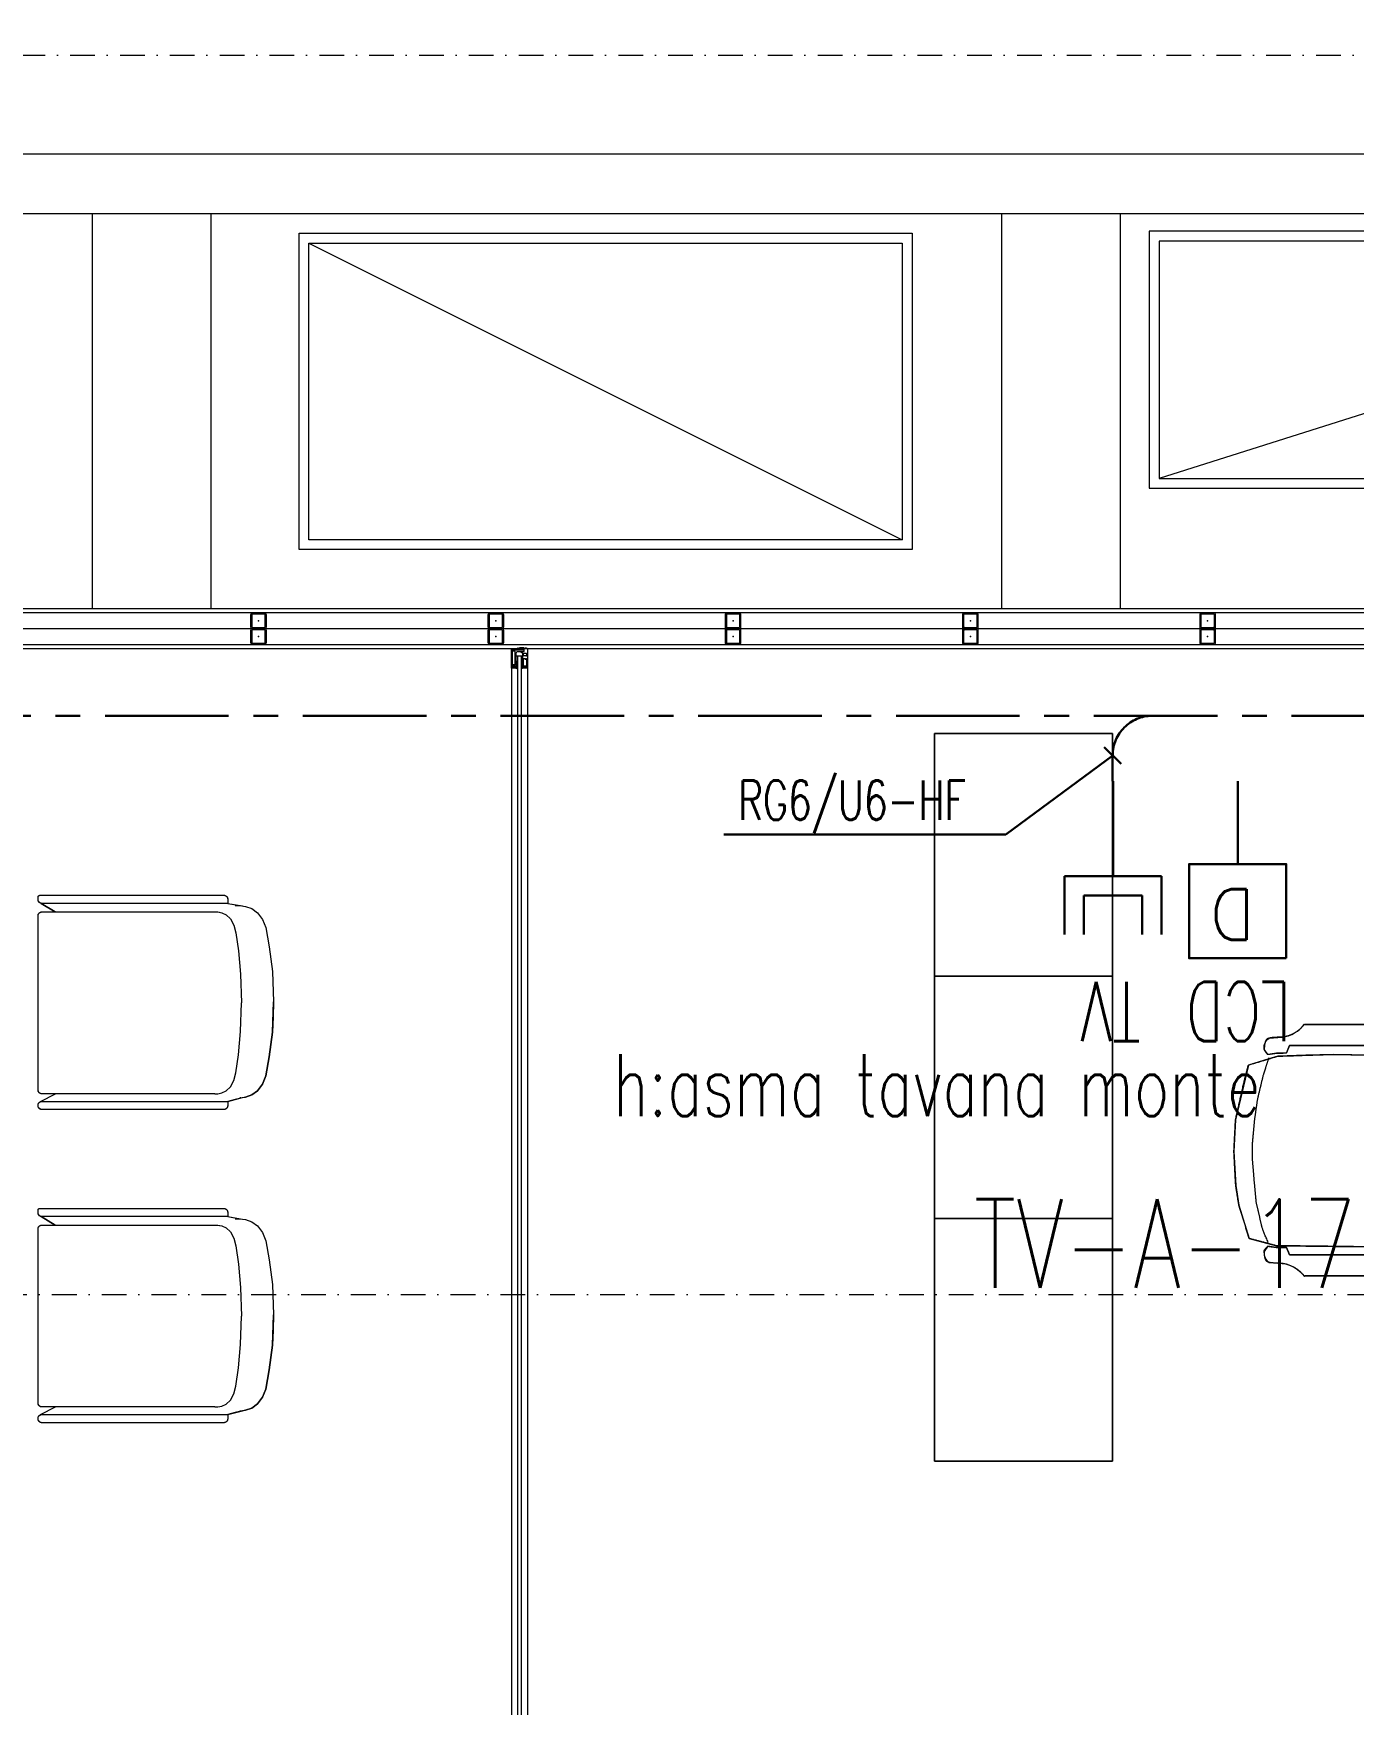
# Model space of a CAD drawing. Extents: x -2598 to 23780, y 0 to 8114.
# Drawn here: x 7372.6 to 7706.4, y 1568 to 1990.5 of the extents above; entities that cross this region are included whole.
import ezdxf

# ---------------------------------------------------------------- set-up
doc = ezdxf.new("R2010")
doc.units = 0
doc.header["$LTSCALE"] = 25
doc.header["$MEASUREMENT"] = 0
for name, pattern in [('CENTER', [2, 1.25, -0.25, 0.25, -0.25]), ('DASHDOT2', [0.5, 0.25, -0.125, 0, -0.125]), ('DOT2', [0.125, 0, -0.125]), ('HIDDEN', [0.375, 0.25, -0.125]), ('HIDDEN2', [4.7625, 3.175, -1.5875])]:
    doc.linetypes.add(name, pattern=pattern)
doc.layers.get('0').update_dxf_attribs({"color": 9, "lineweight": 9})
for name, color, linetype, lineweight in [('0 @ 1', 9, 'Continuous', 9), ('00', 9, 'Continuous', 9), ('05', 9, 'Continuous', 9), ('06D', 9, 'Continuous', 9), ('10', 9, 'Continuous', 9), ('11', 9, 'Continuous', 9), ('15', 9, 'Continuous', 9), ('20', 9, 'DOT2', 9), ('21', 9, 'Continuous', 9), ('24', 9, 'DASHDOT2', 9), ('33', 9, 'BATTING', 9), ('35', 9, 'Continuous', 9), ('40', 9, 'Continuous', 9), ('E-DATA LCD EKRAN', 7, 'Continuous', 30), ('E-DATA PRİZİ (RJ45)', 7, 'Continuous', 30), ('E-KABLO', 7, 'Continuous', 30), ('E-YAZI', 7, 'Continuous', 30)]:
    doc.layers.add(name, color=color, linetype=linetype, lineweight=lineweight)
doc.styles.add('E-YAZI', font='txttw.shx')
doc.linetypes.add('BATTING', pattern='A,0.0001,-0.1,[134,ltypeshp.shx,S=0.1,R=0,X=-0.1,Y=0],-0.2,[134,ltypeshp.shx,S=0.1,R=180,X=0.1,Y=0],-0.1', length=0.4001)
pattern_1 = [(225, (-604.72494, -2171.82614), (-0.0883883476, 0.0883883476), []), (135, (-604.72494, -2171.82614), (0.0883883476, 0.0883883476), [])]

# ---------------------------------------------------------------- blocks, each defined once
blk = doc.blocks.new('Group-41-1')
for p, q in [((384804.5645, 69162.035), (384804.5645, 69161.585)), ((384805.1779, 69162.035), (384804.5645, 69162.035)), ((384805.1779, 69161.585), (384805.1779, 69162.035)), ((384804.5645, 69161.585), (384805.1779, 69161.585))]:
    blk.add_line(p, q)
at = {"flags": 128}
blk.add_lwpolyline([(384804.5645, 69162.035), (384805.1779, 69162.035), (384805.1779, 69161.585), (384804.5645, 69161.585)], close=True, dxfattribs=at)
blk = doc.blocks.new('Group-42-1')
at = {"layer": '05', "color": 7}
for p in [(-1.2267, 0), (-0.6133, 0), (0, 0)]:
    blk.add_blockref('Group-41-1', p, dxfattribs=at)
blk = doc.blocks.new('Group-258-1')
at = {"linetype": 'Continuous'}
for p, q in [((384800.0983, 69164.505), (384800.0936, 69164.5084)), ((384800.71, 69164.505), (384800.7146, 69164.5084)), ((384800.2257, 69164.3995), (384800.1668, 69164.4084)), ((384800.2892, 69164.3936), (384800.2257, 69164.3995)), ((384800.3717, 69164.3904), (384800.2892, 69164.3936)), ((384800.5299, 69164.394), (384800.4792, 69164.3908)), ((384800.5895, 69164.4019), (384800.5299, 69164.394)), ((384800.6491, 69164.4097), (384800.5895, 69164.4019)), ((384800.4137, 69164.389), (384800.3717, 69164.3904)), ((384800.4502, 69164.389), (384800.4137, 69164.389)), ((384800.4792, 69164.3908), (384800.4502, 69164.389))]:
    blk.add_line(p, q, dxfattribs=at)
at = {"linetype": 'Continuous', "flags": 128}
for points in [[(384800.0862, 69164.6997), (384800.0862, 69164.6409), (384800.0862, 69164.6409)], [(384800.722, 69164.6997), (384800.722, 69164.6409), (384800.722, 69164.6409)], [(384800.0862, 69164.6409), (384800.0862, 69164.5259), (384800.0862, 69164.6409)], [(384800.1395, 69164.5259), (384800.1395, 69164.6409), (384800.1395, 69164.6409)], [(384800.6687, 69164.5259), (384800.6687, 69164.6409), (384800.6687, 69164.6409)], [(384800.722, 69164.6409), (384800.722, 69164.5259), (384800.722, 69164.6409)], [(384800.0862, 69164.5259), (384800.0862, 69164.5259), (384800.087, 69164.52)], [(384800.0862, 69164.5259), (384800.087, 69164.52), (384800.087, 69164.52)], [(384800.087, 69164.52), (384800.087, 69164.52), (384800.0892, 69164.5143)], [(384800.087, 69164.52), (384800.0892, 69164.5143), (384800.0892, 69164.5143)], [(384800.1365, 69164.5143), (384800.1365, 69164.5143), (384800.1387, 69164.52)], [(384800.1365, 69164.5143), (384800.1387, 69164.52), (384800.1387, 69164.52)], [(384800.1387, 69164.52), (384800.1387, 69164.52), (384800.1395, 69164.5259)], [(384800.1387, 69164.52), (384800.1395, 69164.5259), (384800.1395, 69164.5259)], [(384800.6695, 69164.52), (384800.6695, 69164.52), (384800.6687, 69164.5259)], [(384800.6695, 69164.52), (384800.6687, 69164.5259), (384800.6687, 69164.5259)], [(384800.6718, 69164.5143), (384800.6718, 69164.5143), (384800.6695, 69164.52)], [(384800.6718, 69164.5143), (384800.6695, 69164.52), (384800.6695, 69164.52)], [(384800.7213, 69164.52), (384800.7213, 69164.52), (384800.719, 69164.5143)], [(384800.7213, 69164.52), (384800.719, 69164.5143), (384800.719, 69164.5143)], [(384800.722, 69164.5259), (384800.722, 69164.5259), (384800.7213, 69164.52)], [(384800.722, 69164.5259), (384800.7213, 69164.52), (384800.7213, 69164.52)], [(384800.0892, 69164.5143), (384800.0892, 69164.5143), (384800.0929, 69164.5094)], [(384800.0892, 69164.5143), (384800.0936, 69164.5084), (384800.0929, 69164.5094)], [(384800.0977, 69164.5054), (384800.0977, 69164.5054), (384800.1034, 69164.5026)], [(384800.0977, 69164.5054), (384800.1034, 69164.5026), (384800.1034, 69164.5026)], [(384800.1034, 69164.5026), (384800.1034, 69164.5026), (384800.1096, 69164.5011)], [(384800.1034, 69164.5026), (384800.1096, 69164.5011), (384800.1096, 69164.5011)], [(384800.1096, 69164.5011), (384800.1096, 69164.5011), (384800.1161, 69164.5011)], [(384800.1096, 69164.5011), (384800.1161, 69164.5011), (384800.1161, 69164.5011)], [(384800.1161, 69164.5011), (384800.1161, 69164.5011), (384800.1223, 69164.5026)], [(384800.1161, 69164.5011), (384800.1223, 69164.5026), (384800.1223, 69164.5026)], [(384800.1223, 69164.5026), (384800.1223, 69164.5026), (384800.128, 69164.5054)], [(384800.1223, 69164.5026), (384800.128, 69164.5054), (384800.128, 69164.5054)], [(384800.128, 69164.5054), (384800.128, 69164.5054), (384800.1328, 69164.5094)], [(384800.128, 69164.5054), (384800.1328, 69164.5094), (384800.1328, 69164.5094)], [(384800.1328, 69164.5094), (384800.1328, 69164.5094), (384800.1365, 69164.5143)], [(384800.1328, 69164.5094), (384800.1365, 69164.5143), (384800.1365, 69164.5143)], [(384800.6754, 69164.5094), (384800.6754, 69164.5094), (384800.6718, 69164.5143)], [(384800.6754, 69164.5094), (384800.6718, 69164.5143), (384800.6718, 69164.5143)], [(384800.6802, 69164.5054), (384800.6802, 69164.5054), (384800.6754, 69164.5094)], [(384800.6802, 69164.5054), (384800.6754, 69164.5094), (384800.6754, 69164.5094)], [(384800.6859, 69164.5026), (384800.6859, 69164.5026), (384800.6802, 69164.5054)], [(384800.6859, 69164.5026), (384800.6802, 69164.5054), (384800.6802, 69164.5054)], [(384800.6922, 69164.5011), (384800.6922, 69164.5011), (384800.6859, 69164.5026)], [(384800.6922, 69164.5011), (384800.6859, 69164.5026), (384800.6859, 69164.5026)], [(384800.6986, 69164.5011), (384800.6986, 69164.5011), (384800.6922, 69164.5011)], [(384800.6986, 69164.5011), (384800.6922, 69164.5011), (384800.6922, 69164.5011)], [(384800.7048, 69164.5026), (384800.7048, 69164.5026), (384800.6986, 69164.5011)], [(384800.7048, 69164.5026), (384800.6986, 69164.5011), (384800.6986, 69164.5011)], [(384800.7105, 69164.5054), (384800.7105, 69164.5054), (384800.7048, 69164.5026)], [(384800.7105, 69164.5054), (384800.7048, 69164.5026), (384800.7048, 69164.5026)], [(384800.719, 69164.5143), (384800.7146, 69164.5084), (384800.7153, 69164.5094)], [(384800.719, 69164.5143), (384800.719, 69164.5143), (384800.7153, 69164.5094)]]:
    blk.add_lwpolyline(points, close=True, dxfattribs=at)
at = {"linetype": 'Continuous'}
for points in [[(384800.3272, 69164.8751), (384800.2792, 69164.8644), (384800.2312, 69164.8536)], [(384800.4074, 69164.8792), (384800.3673, 69164.8772), (384800.3272, 69164.8751)], [(384800.4932, 69164.8746), (384800.4503, 69164.8769), (384800.4074, 69164.8792)], [(384800.5432, 69164.8666), (384800.5182, 69164.8706), (384800.4932, 69164.8746)], [(384800.6271, 69164.8405), (384800.5851, 69164.8535), (384800.5432, 69164.8666)], [(384800.1886, 69164.8426), (384800.1775, 69164.8055), (384800.1663, 69164.7685)], [(384800.2312, 69164.8536), (384800.2099, 69164.8481), (384800.1886, 69164.8426)], [(384800.2746, 69164.8191), (384800.2429, 69164.8115), (384800.2113, 69164.8039)], [(384800.3252, 69164.8264), (384800.2999, 69164.8227), (384800.2746, 69164.8191)], [(384800.3841, 69164.8318), (384800.3546, 69164.8291), (384800.3252, 69164.8264)], [(384800.4307, 69164.8318), (384800.4074, 69164.8318), (384800.3841, 69164.8318)], [(384800.4872, 69164.8271), (384800.4589, 69164.8295), (384800.4307, 69164.8318)], [(384800.5356, 69164.8225), (384800.5114, 69164.8248), (384800.4872, 69164.8271)], [(384800.5919, 69164.8096), (384800.5638, 69164.8161), (384800.5356, 69164.8225)], [(384800.6454, 69164.7717), (384800.6363, 69164.8061), (384800.6271, 69164.8405)], [(384800.1182, 69164.7571), (384800.1184, 69164.788), (384800.1261, 69164.8013), (384800.1481, 69164.8026)], [(384800.1481, 69164.8026), (384800.1523, 69164.8031), (384800.1616, 69164.7937)], [(384800.1616, 69164.7937), (384800.1601, 69164.7826), (384800.1585, 69164.7715)], [(384800.2113, 69164.8039), (384800.1911, 69164.7972), (384800.1708, 69164.7905)], [(384800.637, 69164.7924), (384800.6046, 69164.8075), (384800.5919, 69164.8096)], [(384800.6601, 69164.8026), (384800.656, 69164.8031), (384800.6466, 69164.7937)], [(384800.6466, 69164.7937), (384800.6482, 69164.7826), (384800.6497, 69164.7715)], [(384800.69, 69164.7571), (384800.6898, 69164.788), (384800.6822, 69164.8013), (384800.6601, 69164.8026)], [(384800.0854, 69164.7011), (384800.1126, 69164.7212), (384800.1182, 69164.7571)], [(384800.158, 69164.7461), (384800.1488, 69164.7423), (384800.1395, 69164.7385)], [(384800.1395, 69164.7385), (384800.1395, 69164.6897), (384800.1395, 69164.6409)], [(384800.1585, 69164.7715), (384800.1583, 69164.7588), (384800.158, 69164.7461)], [(384800.1663, 69164.7685), (384800.1639, 69164.6975), (384800.1616, 69164.6266)], [(384800.6491, 69164.4746), (384800.6472, 69164.6232), (384800.6454, 69164.7717)], [(384800.6497, 69164.7715), (384800.65, 69164.7588), (384800.6502, 69164.7461)], [(384800.6502, 69164.7461), (384800.6595, 69164.7423), (384800.6687, 69164.7385)], [(384800.6687, 69164.7385), (384800.6687, 69164.6897), (384800.6687, 69164.6409)], [(384800.7229, 69164.7011), (384800.6957, 69164.7212), (384800.69, 69164.7571)], [(384800.1616, 69164.6266), (384800.1642, 69164.4892), (384800.1668, 69164.3518)], [(384800.6491, 69164.3531), (384800.6491, 69164.4138), (384800.6491, 69164.4746)], [(384800.1668, 69164.3518), (384800.2302, 69164.3409), (384800.278, 69164.3374)], [(384800.5299, 69164.3374), (384800.5895, 69164.3452), (384800.6491, 69164.3531)], [(384800.278, 69164.3374), (384800.3427, 69164.3349), (384800.4074, 69164.3324)], [(384800.4074, 69164.3324), (384800.4288, 69164.3324), (384800.4502, 69164.3324)], [(384800.4502, 69164.3324), (384800.4901, 69164.3349), (384800.5299, 69164.3374)]]:
    blk.add_open_spline(points, degree=2, dxfattribs=at)
at = {"layer": '40'}
blk.add_lwpolyline([(384800.6491, 69164.3531), (384800.5895, 69164.3452), (384800.5299, 69164.3374), (384800.4502, 69164.3324), (384800.4074, 69164.3324), (384800.3427, 69164.3349), (384800.278, 69164.3374), (384800.2222, 69164.3433), (384800.1668, 69164.3518), (384800.1642, 69164.4892), (384800.1616, 69164.6266), (384800.1639, 69164.6975), (384800.1663, 69164.7685), (384800.1732, 69164.7913), (384800.1886, 69164.8426), (384800.3272, 69164.8751), (384800.4074, 69164.8792), (384800.4932, 69164.8746), (384800.5432, 69164.8666), (384800.6271, 69164.8405), (384800.6454, 69164.7717), (384800.6472, 69164.6232), (384800.6491, 69164.4746), (384800.6491, 69164.4097)], close=True, dxfattribs=at)
for points in [[(384800.1395, 69164.7385), (384800.158, 69164.7461), (384800.1583, 69164.7588), (384800.1585, 69164.7715), (384800.1616, 69164.7937), (384800.1481, 69164.8026, 0.293897), (384800.1206, 69164.7899), (384800.1182, 69164.7571, -0.205), (384800.0854, 69164.7011), (384800.0862, 69164.6997), (384800.0862, 69164.5259, 0.937941), (384800.1395, 69164.5259)], [(384800.6687, 69164.7385), (384800.6502, 69164.7461), (384800.65, 69164.7588), (384800.6497, 69164.7715), (384800.6466, 69164.7937), (384800.6601, 69164.8026, -0.293897), (384800.6877, 69164.7899), (384800.69, 69164.7571, 0.205), (384800.7229, 69164.7011), (384800.722, 69164.6997), (384800.722, 69164.5259, -0.937941), (384800.6687, 69164.5259)]]:
    blk.add_lwpolyline(points, format="xyb", close=True, dxfattribs=at)
blk = doc.blocks.new('Group-32-1')
for p, q in [((384804.5516, 69159.371), (384804.573, 69159.3356)), ((384804.5731, 69159.3699), (384804.573, 69159.3694)), ((384804.573, 69159.3694), (384804.573, 69159.3689)), ((384804.573, 69159.3689), (384804.573, 69158.9239)), ((384804.5732, 69159.3709), (384804.5731, 69159.3704)), ((384804.5731, 69159.3704), (384804.5731, 69159.3699)), ((384804.5733, 69159.3713), (384804.5732, 69159.3709)), ((384804.5735, 69159.3718), (384804.5733, 69159.3713)), ((384804.5736, 69159.3723), (384804.5735, 69159.3718)), ((384804.5738, 69159.3727), (384804.5736, 69159.3723)), ((384804.574, 69159.3732), (384804.5738, 69159.3727)), ((384804.5742, 69159.3736), (384804.574, 69159.3732)), ((384804.5745, 69159.374), (384804.5742, 69159.3736)), ((384804.5747, 69159.3745), (384804.5745, 69159.374)), ((384804.575, 69159.3749), (384804.5747, 69159.3745)), ((384804.5753, 69159.3752), (384804.575, 69159.3749)), ((384804.5756, 69159.3756), (384804.5753, 69159.3752)), ((384804.576, 69159.376), (384804.5756, 69159.3756)), ((384804.5763, 69159.3763), (384804.576, 69159.376)), ((384804.5767, 69159.3766), (384804.5763, 69159.3763)), ((384804.5771, 69159.3769), (384804.5767, 69159.3766)), ((384804.5775, 69159.3772), (384804.5771, 69159.3769)), ((384804.5779, 69159.3775), (384804.5775, 69159.3772)), ((384804.5783, 69159.3777), (384804.5779, 69159.3775)), ((384804.5788, 69159.3779), (384804.5783, 69159.3777)), ((384804.5792, 69159.3781), (384804.5788, 69159.3779)), ((384804.5797, 69159.3783), (384804.5792, 69159.3781)), ((384804.5801, 69159.3785), (384804.5797, 69159.3783)), ((384804.5806, 69159.3786), (384804.5801, 69159.3785)), ((384804.5811, 69159.3787), (384804.5806, 69159.3786)), ((384804.5816, 69159.3788), (384804.5811, 69159.3787)), ((384804.5821, 69159.3789), (384804.5816, 69159.3788)), ((384804.5825, 69159.3789), (384804.5821, 69159.3789)), ((384804.583, 69159.3789), (384804.5825, 69159.3789)), ((384805.023, 69159.3789), (384804.583, 69159.3789)), ((384805.0235, 69159.3789), (384805.023, 69159.3789)), ((384805.024, 69159.3789), (384805.0235, 69159.3789)), ((384805.0245, 69159.3788), (384805.024, 69159.3789)), ((384805.0249, 69159.3787), (384805.0245, 69159.3788)), ((384805.0254, 69159.3786), (384805.0249, 69159.3787)), ((384805.0259, 69159.3785), (384805.0254, 69159.3786)), ((384805.0264, 69159.3783), (384805.0259, 69159.3785)), ((384805.0268, 69159.3781), (384805.0264, 69159.3783)), ((384805.0273, 69159.3779), (384805.0268, 69159.3781)), ((384805.0277, 69159.3777), (384805.0273, 69159.3779)), ((384805.0281, 69159.3775), (384805.0277, 69159.3777)), ((384805.0285, 69159.3772), (384805.0281, 69159.3775)), ((384805.029, 69159.3769), (384805.0285, 69159.3772)), ((384805.0293, 69159.3766), (384805.029, 69159.3769)), ((384805.0297, 69159.3763), (384805.0293, 69159.3766)), ((384805.0301, 69159.376), (384805.0297, 69159.3763)), ((384805.0304, 69159.3756), (384805.0301, 69159.376)), ((384805.0307, 69159.3752), (384805.0304, 69159.3756)), ((384805.031, 69159.3749), (384805.0307, 69159.3752)), ((384805.0313, 69159.3745), (384805.031, 69159.3749)), ((384805.0316, 69159.374), (384805.0313, 69159.3745)), ((384805.0318, 69159.3736), (384805.0316, 69159.374)), ((384805.032, 69159.3732), (384805.0318, 69159.3736)), ((384805.0322, 69159.3727), (384805.032, 69159.3732)), ((384805.0324, 69159.3723), (384805.0322, 69159.3727)), ((384805.0326, 69159.3718), (384805.0324, 69159.3723)), ((384805.0327, 69159.3713), (384805.0326, 69159.3718)), ((384805.0328, 69159.3709), (384805.0327, 69159.3713)), ((384805.0329, 69159.3704), (384805.0328, 69159.3709)), ((384805.0329, 69159.3699), (384805.0329, 69159.3704)), ((384805.033, 69159.3694), (384805.0329, 69159.3699)), ((384805.0521, 69159.3725), (384805.033, 69159.3345)), ((384805.033, 69159.3689), (384805.033, 69159.3694)), ((384805.033, 69158.9322), (384805.033, 69159.3689)), ((384805.033, 69158.9322), (384805.033, 69158.9322)), ((384804.5516, 69158.8992), (384804.558, 69158.8616)), ((384805.0524, 69158.8992), (384805.0423, 69158.8616))]:
    blk.add_line(p, q)
at = {"flags": 128}
for points in [[(384804.5309, 69158.9092), (384804.5309, 69158.9087), (384804.531, 69158.9082), (384804.531, 69158.9077), (384804.5311, 69158.9072), (384804.5312, 69158.9068), (384804.5314, 69158.9063), (384804.5315, 69158.9058), (384804.5317, 69158.9054), (384804.5319, 69158.9049), (384804.5321, 69158.9045), (384804.5324, 69158.904), (384804.5326, 69158.9036), (384804.5329, 69158.9032), (384804.5332, 69158.9028), (384804.5335, 69158.9025), (384804.5339, 69158.9021), (384804.5342, 69158.9018), (384804.5346, 69158.9015), (384804.535, 69158.9012), (384804.5354, 69158.9009), (384804.5358, 69158.9006), (384804.5362, 69158.9004), (384804.5367, 69158.9001), (384804.5371, 69158.8999), (384804.5376, 69158.8998), (384804.538, 69158.8996), (384804.5385, 69158.8995), (384804.539, 69158.8994), (384804.5395, 69158.8993), (384804.54, 69158.8992), (384804.5404, 69158.8992), (384804.5409, 69158.8992), (384804.5516, 69158.8992), (384804.5516, 69159.3689), (384804.5516, 69159.3694), (384804.5516, 69159.3699), (384804.5515, 69159.3704), (384804.5515, 69159.3709), (384804.5513, 69159.3713), (384804.5512, 69159.3718), (384804.5511, 69159.3723), (384804.5509, 69159.3727), (384804.5507, 69159.3732), (384804.5505, 69159.3736), (384804.5502, 69159.374), (384804.55, 69159.3745), (384804.5497, 69159.3749), (384804.5494, 69159.3752), (384804.5491, 69159.3756), (384804.5487, 69159.376), (384804.5484, 69159.3763), (384804.548, 69159.3766), (384804.5476, 69159.3769), (384804.5472, 69159.3772), (384804.5468, 69159.3775), (384804.5464, 69159.3777), (384804.5459, 69159.3779), (384804.5455, 69159.3781), (384804.545, 69159.3783), (384804.5445, 69159.3785), (384804.5441, 69159.3786), (384804.5436, 69159.3787), (384804.5431, 69159.3788), (384804.5426, 69159.3789), (384804.5421, 69159.3789), (384804.5416, 69159.3789), (384804.5359, 69159.3789), (384804.5357, 69159.3789), (384804.5354, 69159.3789), (384804.5352, 69159.3788), (384804.535, 69159.3788), (384804.5347, 69159.3788), (384804.5345, 69159.3787), (384804.5343, 69159.3786), (384804.534, 69159.3785), (384804.5338, 69159.3784), (384804.5336, 69159.3783), (384804.5334, 69159.3782), (384804.5332, 69159.3781), (384804.533, 69159.3779), (384804.5328, 69159.3778), (384804.5326, 69159.3776), (384804.5324, 69159.3774), (384804.5322, 69159.3773), (384804.5321, 69159.3771), (384804.5319, 69159.3769), (384804.5318, 69159.3767), (384804.5316, 69159.3765), (384804.5315, 69159.3763), (384804.5314, 69159.376), (384804.5313, 69159.3758), (384804.5312, 69159.3756), (384804.5312, 69159.3754), (384804.5311, 69159.3751), (384804.531, 69159.3749), (384804.531, 69159.3746), (384804.531, 69159.3744), (384804.5309, 69159.3741), (384804.5309, 69159.3739), (384804.5309, 69158.9092)], [(384805.0521, 69158.8992), (384805.0628, 69158.8992), (384805.0633, 69158.8992), (384805.0638, 69158.8992), (384805.0642, 69158.8993), (384805.0647, 69158.8994), (384805.0652, 69158.8995), (384805.0657, 69158.8996), (384805.0661, 69158.8998), (384805.0666, 69158.8999), (384805.0671, 69158.9001), (384805.0675, 69158.9004), (384805.0679, 69158.9006), (384805.0683, 69158.9009), (384805.0687, 69158.9012), (384805.0691, 69158.9015), (384805.0695, 69158.9018), (384805.0698, 69158.9021), (384805.0702, 69158.9025), (384805.0705, 69158.9028), (384805.0708, 69158.9032), (384805.0711, 69158.9036), (384805.0714, 69158.904), (384805.0716, 69158.9045), (384805.0718, 69158.9049), (384805.072, 69158.9054), (384805.0722, 69158.9058), (384805.0723, 69158.9063), (384805.0725, 69158.9068), (384805.0726, 69158.9072), (384805.0727, 69158.9077), (384805.0727, 69158.9082), (384805.0728, 69158.9087), (384805.0728, 69158.9092), (384805.0728, 69159.3689), (384805.0728, 69159.3694), (384805.0727, 69159.3699), (384805.0727, 69159.3704), (384805.0726, 69159.3709), (384805.0725, 69159.3713), (384805.0723, 69159.3718), (384805.0722, 69159.3723), (384805.072, 69159.3727), (384805.0718, 69159.3732), (384805.0716, 69159.3736), (384805.0714, 69159.374), (384805.0711, 69159.3745), (384805.0708, 69159.3749), (384805.0705, 69159.3752), (384805.0702, 69159.3756), (384805.0698, 69159.376), (384805.0695, 69159.3763), (384805.0691, 69159.3766), (384805.0687, 69159.3769), (384805.0683, 69159.3772), (384805.0679, 69159.3775), (384805.0675, 69159.3777), (384805.0671, 69159.3779), (384805.0666, 69159.3781), (384805.0661, 69159.3783), (384805.0657, 69159.3785), (384805.0652, 69159.3786), (384805.0647, 69159.3787), (384805.0642, 69159.3788), (384805.0638, 69159.3789), (384805.0633, 69159.3789), (384805.0628, 69159.3789), (384805.0621, 69159.3789), (384805.0616, 69159.3789), (384805.0611, 69159.3789), (384805.0606, 69159.3788), (384805.0601, 69159.3787), (384805.0596, 69159.3786), (384805.0592, 69159.3785), (384805.0587, 69159.3783), (384805.0582, 69159.3781), (384805.0578, 69159.3779), (384805.0574, 69159.3777), (384805.0569, 69159.3775), (384805.0565, 69159.3772), (384805.0561, 69159.3769), (384805.0557, 69159.3766), (384805.0554, 69159.3763), (384805.055, 69159.376), (384805.0547, 69159.3756), (384805.0543, 69159.3752), (384805.054, 69159.3749), (384805.0538, 69159.3745), (384805.0535, 69159.374), (384805.0533, 69159.3736), (384805.053, 69159.3732), (384805.0528, 69159.3727), (384805.0527, 69159.3723), (384805.0525, 69159.3718), (384805.0524, 69159.3713), (384805.0523, 69159.3709), (384805.0522, 69159.3704), (384805.0521, 69159.3699), (384805.0521, 69159.3694), (384805.0521, 69159.3689), (384805.0521, 69158.8992)]]:
    blk.add_lwpolyline(points, close=True, dxfattribs=at)
for points in [[(384804.5309, 69158.9092, 0.414214), (384804.5409, 69158.8992), (384804.5516, 69158.8992), (384804.5516, 69159.3689, 0.414214), (384804.5416, 69159.3789), (384804.5359, 69159.3789, 0.414214), (384804.5309, 69159.3739)], [(384805.0521, 69158.8992), (384805.0628, 69158.8992, 0.414214), (384805.0728, 69158.9092), (384805.0728, 69159.3689, 0.414214), (384805.0628, 69159.3789), (384805.0621, 69159.3789, 0.414214), (384805.0521, 69159.3689)]]:
    blk.add_lwpolyline(points, format="xyb", close=True, dxfattribs=at)
blk.add_lwpolyline([(384805.033, 69158.9322), (384805.033, 69159.3689, 0.414214), (384805.023, 69159.3789), (384804.583, 69159.3789, 0.414214), (384804.573, 69159.3689), (384804.573, 69158.9239), (384804.5738, 69158.9202)], format="xyb", dxfattribs=at)
for points in [[(384804.573, 69158.9322), (384804.573, 69158.9239), (384804.5752, 69158.9142), (384804.5804, 69158.903), (384804.5903, 69158.8926), (384804.6064, 69158.8839), (384804.6258, 69158.8783), (384804.6716, 69158.8721), (384804.7307, 69158.8665), (384804.803, 69158.8644)], [(384805.033, 69158.9322), (384805.033, 69158.9239), (384805.0308, 69158.9142), (384805.0256, 69158.903), (384805.0157, 69158.8926), (384804.9996, 69158.8839), (384804.9803, 69158.8783), (384804.9344, 69158.8721), (384804.8753, 69158.8665), (384804.803, 69158.8644)], [(384804.5569, 69158.8806), (384804.5569, 69158.8686), (384804.5592, 69158.8546), (384804.5647, 69158.8386), (384804.5752, 69158.8236), (384804.5922, 69158.8111), (384804.6127, 69158.8031), (384804.6612, 69158.7941), (384804.7237, 69158.7861), (384804.8002, 69158.7831)], [(384805.0434, 69158.8658), (384805.0434, 69158.8686), (384805.0412, 69158.8546), (384805.0357, 69158.8386), (384805.0252, 69158.8236), (384805.0082, 69158.8111), (384804.9877, 69158.8031), (384804.9392, 69158.7941), (384804.8767, 69158.7861), (384804.8002, 69158.7831)]]:
    blk.add_lwpolyline(points, dxfattribs=at)
at = {"layer": '40'}
blk.add_lwpolyline([(384805.023, 69159.3789), (384804.583, 69159.3789, 0.414214), (384804.573, 69159.3689), (384804.573, 69159.3366), (384804.573, 69159.3356), (384804.5516, 69159.371), (384804.551, 69159.3725, 0.309775), (384804.5416, 69159.3789), (384804.5359, 69159.3789, 0.413784), (384804.5309, 69159.3739), (384804.5309, 69158.9092, 0.414214), (384804.5409, 69158.8992), (384804.5516, 69158.8992), (384804.5569, 69158.8686), (384804.5592, 69158.8546), (384804.5647, 69158.8386), (384804.5752, 69158.8236), (384804.5922, 69158.8111), (384804.6127, 69158.8031), (384804.6612, 69158.7941), (384804.7237, 69158.7861), (384804.8002, 69158.7831), (384804.8384, 69158.7846), (384804.8767, 69158.7861), (384804.9392, 69158.7941), (384804.9877, 69158.8031), (384805.0082, 69158.8111), (384805.0252, 69158.8236), (384805.0357, 69158.8386), (384805.0412, 69158.8546), (384805.0473, 69158.8804), (384805.0524, 69158.8992), (384805.0628, 69158.8992, 0.414214), (384805.0728, 69158.9092), (384805.0728, 69159.3689, 0.781144), (384805.0521, 69159.3725), (384805.033, 69159.3345), (384805.033, 69159.3689, 0.407263), (384805.0232, 69159.3789)], format="xyb", close=True, dxfattribs=at)
blk = doc.blocks.new('Prf-40x40')
for points in [[(1.5, -2), (-1.5, -2, -0.414214), (-2, -1.5), (-2, 1.5, -0.414214), (-1.5, 2), (1.5, 2, -0.414214), (2, 1.5), (2, -1.5, -0.414214)], [(1.5, -1.7), (-1.5, -1.7, -0.414214), (-1.7, -1.5), (-1.7, 1.5, -0.414214), (-1.5, 1.7), (1.5, 1.7, -0.414214), (1.7, 1.5), (1.7, -1.5, -0.414214)]]:
    blk.add_lwpolyline(points, format="xyb", close=True)
blk.add_point((0, 0))
blk = doc.blocks.new('p-strahle-alüminyumdoğramaprofili')
at = {"layer": '10'}
h = blk.add_hatch(dxfattribs=at)
h.set_pattern_fill('NET', color=256, angle=315, style=0)
h.set_pattern_definition(pattern_1)
h.paths.add_polyline_path([(-4.62, 2.65), (-4.68, 2.65), (-4.72, 2.75), (-4.72, 2.8), (-4.69, 2.8), (-4.69, 2.92), (-4.98, 2.92), (-4.98, 2.8), (-4.95, 2.8), (-4.99, 2.65), (-5.08, 2.66), (-5.25, 2.28), (-5.14, 2.28), (-5.14, 2.33), (-4.98, 2.52, 0.2599), (-4.9, 2.28), (-4.66, 2.28, 0.382682)])
h.paths.add_polyline_path([(-4.86, 2.52), (-4.67, 2.52, -2.16717)], flags=16)
h = blk.add_hatch(dxfattribs=at)
h.set_pattern_fill('NET', color=256, angle=315, style=0)
h.set_pattern_definition(pattern_1)
h.paths.add_polyline_path([(-4.62, 0.88), (-4.68, 0.88), (-4.72, 0.77), (-4.72, 0.73), (-4.69, 0.73), (-4.69, 0.6), (-4.98, 0.6), (-4.98, 0.73), (-4.95, 0.73), (-4.99, 0.88), (-5.08, 0.87), (-5.25, 1.24), (-5.14, 1.24), (-5.14, 1.2), (-4.98, 1.01, -0.2599), (-4.9, 1.24), (-4.66, 1.24, -0.382682)])
h.paths.add_polyline_path([(-4.86, 1), (-4.67, 1, 2.16717)], flags=16)
h = blk.add_hatch(dxfattribs=at)
h.set_pattern_fill('NET', color=256, angle=315, style=0)
h.set_pattern_definition([(225, (-608.45214, -2173.53612), (-0.0883883476, 0.0883883476), []), (135, (-608.45214, -2173.53612), (0.0883883476, 0.0883883476), [])])
h.paths.add_polyline_path([(-3.45, 2.28), (-3.45, 2.57), (-4.49, 2.57), (-4.49, 2.28)])
h = blk.add_hatch(dxfattribs=at)
h.set_pattern_fill('NET', color=256, angle=315, style=0)
h.set_pattern_definition([(225, (-608.45214, -2180.04526), (-0.0883883476, 0.0883883476), []), (135, (-608.45214, -2180.04526), (0.0883883476, 0.0883883476), [])])
h.paths.add_polyline_path([(-3.45, 0.93), (-3.45, 1.24), (-4.49, 1.24), (-4.49, 0.93)])
h = blk.add_hatch(dxfattribs=at)
h.set_pattern_fill('NET', color=256, angle=315, style=0)
h.set_pattern_definition([(225, (-629.50454, -2177.58922), (-0.0883883476, 0.0883883476), []), (135, (-629.50454, -2177.58922), (0.0883883476, 0.0883883476), [])])
h.paths.add_polyline_path([(0, 0.68), (0, 1.75), (-0.18, 1.75), (-0.18, 0.68)])
for points in [[(-5.08, 2.66), (-5.25, 2.28)], [(-5.09, 0.88), (-5.25, 1.24)], [(-4.98, 2.52), (-5.14, 2.33), (-5.14, 2.28)], [(-4.98, 1.01), (-5.14, 1.2), (-5.14, 1.24)], [(-4.92, 3.6), (-4.92, 3.16), (-4.61, 3.16), (-4.61, 2.87), (-4.52, 2.87), (-4.62, 2.65), (-4.68, 2.65), (-4.72, 2.75), (-4.72, 2.8), (-4.69, 2.8), (-4.69, 3.05), (-4.98, 3.05), (-4.98, 2.8), (-4.95, 2.8), (-4.99, 2.65), (-5.08, 2.66), (-5.07, 3.76), (-0.11, 3.76)], [(-4.69, 2.92), (-4.98, 2.92)], [(-4.71, 0.6), (-4.98, 0.6)], [(-2.83, 0.2), (-2.67, 0.2), (-2.67, -0.04), (-4.87, -0.04), (-4.87, 0.19), (-4.57, 0.19), (-4.57, 0.73), (-2.67, 0.73)], [(-4.52, 2.87), (-4.49, 2.87), (-4.49, 2.26)], [(-4.49, 0.93), (-4.49, 0.93), (-4.49, 1.26)], [(-3.45, 2.26), (-3.45, 2.57)], [(-3.45, 1.26), (-3.45, 0.93)], [(-2.08, 0.93), (-2.08, 2.57)], [(-0.18, 0.68), (0, 0.68), (0, 1.75)], [(-0.18, 1.75), (0, 1.75)]]:
    blk.add_lwpolyline(points, dxfattribs=at)
for points in [[(-0.18, 2.74), (-0.18, 2.21), (0, 2.21), (0, 2.08), (-0.18, 2.08), (-0.18, 0.43), (0, 0.43), (0, 0), (-0.12, 0), (-0.12, -0.24), (-5.09, -0.24), (-5.09, 0.88), (-4.98, 0.88), (-4.94, 0.7), (-4.99, 0.7), (-4.99, 0.33), (-4.71, 0.33), (-4.71, 0.88), (-4.56, 0.88), (-4.52, 0.93), (-1.28, 0.93), (-1.2, 1.22), (-0.9, 1.22), (-0.9, 0.62), (-0.58, 0.62), (-0.58, 2.74)], [(-2.03, 0.78), (-1.35, 0.78), (-1.35, 0.08), (-1.28, 0.04), (-1.28, -0.04), (-2.09, -0.04), (-2.09, 0.1), (-2.03, 0.15)]]:
    blk.add_lwpolyline(points, close=True, dxfattribs=at)
for points in [[(-0.57, 3.26), (-0.57, 3.62), (-4.89, 3.62), (-4.89, 3.65, 0.561743), (-4.97, 3.66, 0.595966), (-4.92, 3.6, -2.204878)], [(-4.67, 2.52), (-4.86, 2.52, 1)], [(-4.67, 1), (-4.86, 1, -1)], [(-4.61, 2.87), (-4.49, 3.45, -0.833203), (-4.18, 3.44, -0.447088)], [(-4.49, 2.57), (-1.23, 2.57, -0.414214), (-0.9, 2.25), (-0.9, 1.22)], [(-4.18, 3.44), (-4.18, 2.99, 0.414214), (-4.07, 2.89), (-0.82, 2.89), (-0.82, 3.62)], [(-2.67, 0.73), (-2.67, 0.32), (-2.83, 0.32, 1), (-2.83, 0.2, -1)], [(-0.11, 3.76), (-0.11, 3.62), (-0.45, 3.62), (-0.45, 3.14, -1), (-0.66, 3.14)], [(-0.66, 3.14, -0.305404), (-0.57, 3.26, -5.773092)]]:
    blk.add_lwpolyline(points, format="xyb", dxfattribs=at)
for centre, radius, start, end in [((-4.73, 2.47), 0.253, 168.6676, 234.1258), ((-4.73, 1.06), 0.253, 125.8742, 191.3324), ((-4.77, 2.44), 0.125, 139.5402, 40.4598), ((-4.77, 1.08), 0.125, 319.5402, 220.4598), ((-4.84, 2.48), 0.273, 305.9738, 36.4289), ((-4.84, 1.04), 0.273, 323.5711, 54.0262)]:
    blk.add_arc(centre, radius, start, end, dxfattribs=at)
blk = doc.blocks.new('*U392')
at = {"layer": '06D'}
for points in [[(4.95, 4), (369.1, 4)], [(4.95, 0), (369.09, 0)]]:
    blk.add_lwpolyline(points, dxfattribs=at)
at = {"layer": '15'}
for points in [[(1.96, 2.5), (372.09, 2.5)], [(372.09, 1.5), (1.96, 1.5)]]:
    blk.add_lwpolyline(points, dxfattribs=at)
at = {"layer": '0 @ 1', "linetype": 'Continuous', "xscale": -1}
blk.add_blockref('p-strahle-alüminyumdoğramaprofili', (-0.12, 0.24), dxfattribs=at)
at = {"layer": '0 @ 1', "linetype": 'Continuous'}
blk.add_blockref('p-strahle-alüminyumdoğramaprofili', (374.17, 0.24), dxfattribs=at)
blk = doc.blocks.new('E-LCD+TV')
at = {"layer": 'E-DATA PRİZİ (RJ45)', "color": 1}
for p, q in [((38.46, 77.49), (38.46, 48)), ((48.29, 77.49), (48.29, 57.83)), ((77.78, 77.49), (77.78, 57.83)), ((87.61, 77.49), (87.61, 48)), ((48.29, 57.83), (77.78, 57.83)), ((38.46, 48), (87.61, 48)), ((63.03, 48), (63.03, 0)), ((0, 0), (0, 41.99))]:
    blk.add_line(p, q, dxfattribs=at)
blk.add_lwpolyline([(-24.58, 89.56), (24.58, 89.56), (24.58, 41.99), (-24.58, 41.99)], close=True, dxfattribs=at)
at = {"layer": 'E-DATA PRİZİ (RJ45)', "color": 1, "style": 'E-YAZI'}
blk.add_text('D', height=25.6, dxfattribs=at).set_placement((-8.79, 54.59))
at = {"layer": 'E-YAZI', "color": 1, "style": 'E-YAZI', "width": 0.7}
for s, p in [('LCD', (-26.97, 101.57)), ('TV', (49.03, 101.57))]:
    blk.add_text(s, height=30, dxfattribs=at).set_placement(p)

msp = doc.modelspace()

# ---------------------------------------------------------------- linework, layer by layer
at = {"layer": '00'}
msp.add_lwpolyline([(7207.5, 1945), (7827.5, 1945), (7827.5, 1960), (7207.5, 1960)], close=True, dxfattribs=at)
at = {"layer": '06D'}
for p, q in [((7442.25, 1937.5), (7592.25, 1862.5)), ((7847.25, 1938), (7657.25, 1878))]:
    msp.add_line(p, q, dxfattribs=at)
for points in [[(7387.5, 1845), (7387.5, 1945)], [(7417.5, 1845), (7417.5, 1945)], [(7617.5, 1845), (7617.5, 1945)], [(7647.5, 1845), (7647.5, 1945)], [(7129.5, 1840), (7898.61, 1840), (7904.5, 1840), (7904.5, 1846.13), (7904.5, 1943)]]:
    msp.add_lwpolyline(points, dxfattribs=at)
for points in [[(7594.75, 1860), (7439.75, 1860), (7439.75, 1940), (7594.75, 1940)], [(7654.75, 1875.5), (7849.75, 1875.5), (7849.75, 1940.5), (7654.75, 1940.5)], [(7592.25, 1862.5), (7442.25, 1862.5), (7442.25, 1937.5), (7592.25, 1937.5)], [(7657.25, 1878), (7847.25, 1878), (7847.25, 1938), (7657.25, 1938)]]:
    msp.add_lwpolyline(points, close=True, dxfattribs=at)
at = {"layer": '11'}
for points in [[(7126.5, 1836), (7908.5, 1836), (7908.5, 1945)], [(7127.5, 1835), (7909.5, 1835), (7909.5, 1945), (7899.5, 1945), (7899.5, 1845), (7127.5, 1845)], [(7900.5, 1944), (7900.5, 1844), (7127.5, 1844)]]:
    msp.add_lwpolyline(points, dxfattribs=at)
at = {"layer": '20', "linetype": 'HIDDEN', "lineweight": 0}
for points in [[(7497.5, 1433.22, -0.101512), (9968.66, 2228.47, -0.101512)], [(7129.5, 979.76, -0.152644), (10705.5, 2076.19, -0.10573)]]:
    msp.add_lwpolyline(points, format="xyb", dxfattribs=at)
at = {"layer": '21', "linetype": 'DASHDOT2'}
msp.add_lwpolyline([(6835.48, 1671.62), (10934.42, 1671.62)], dxfattribs=at)
at = {"layer": '24'}
msp.add_lwpolyline([(6827.5, 1985), (11027.5, 1985)], dxfattribs=at)
at = {"layer": '33', "ltscale": 0.4}
msp.add_lwpolyline([(7129.5, 1840), (7898.61, 1840), (7904.5, 1840), (7904.5, 1846.13), (7904.5, 1943)], dxfattribs=at)
at = {"layer": '35'}
msp.add_lwpolyline([(10004.84, 1897.89, 0.099521), (7703.07, 1167.17), (7703.07, 1167.17), (7647.15, 1268.13, 0.006902), (7497.58, 1182.57), (7497.58, 1835), (7909.5, 1835), (7909.5, 2075), (7894.5, 2075), (7894.5, 2325), (7909.5, 2325), (7909.5, 2483.5), (7895.44, 2489.8), (7892.5, 2489.8), (7892.5, 2570.2), (7895.5, 2570.2), (7909.5, 2576.5), (7909.5, 2652), (7890.5, 2652), (7890.5, 2768), (7909.5, 2768), (7909.5, 2803), (8525.5, 2803)], format="xyb", dxfattribs=at)
msp.add_lwpolyline([(7497.5, 1835), (7497.5, 1182.71), (7497.58, 1182.57, 0.017498), (7129.5, 947.48), (7129.5, 1835)], format="xyb", close=True, dxfattribs=at)
at = {"layer": 'E-KABLO', "color": 6, "linetype": 'CENTER'}
for p, q in [((7140.7, 1817.96), (7694.17, 1817.96)), ((7694.17, 1817.96), (7920.7, 1817.96))]:
    msp.add_line(p, q, dxfattribs=at)
at = {"layer": 'E-KABLO'}
for p, q in [((7643.37, 1810.08), (7647.62, 1805.84)), ((7618.48, 1787.93), (7645.5, 1807.96)), ((7547.17, 1787.93), (7618.48, 1787.93))]:
    msp.add_line(p, q, dxfattribs=at)
at = {"layer": 'E-KABLO', "color": 6, "linetype": 'HIDDEN2', "ltscale": 0.2}
msp.add_line((7645.46, 1807.93), (7645.46, 1801.46), dxfattribs=at)
msp.add_arc((7655.5, 1807.96), 10, 90, 180, dxfattribs=at)

# ---------------------------------------------------------------- block references
at = {"linetype": 'Continuous', "xscale": -1, "rotation": 90}
msp.add_blockref('*U392', (7497.5, 1835), dxfattribs=at)
at = {"layer": '05', "color": 7, "xscale": -100, "yscale": 100, "zscale": 100, "rotation": 90}
msp.add_blockref('Group-42-1', (6923803.96, 38482147.3), dxfattribs=at)
at = {"layer": '05', "color": 7, "extrusion": (0, 0, -1), "xscale": 100, "yscale": 100, "zscale": -100, "rotation": 270}
for name, p in [('Group-32-1', (-6923311.64, 38482225.69)), ('Group-258-1', (-6924164.06, 38481748.53)), ('Group-32-1', (-6923311.64, 38482146.51))]:
    msp.add_blockref(name, p, dxfattribs=at)
at = {"layer": '10', "xscale": -1}
for p in [(7429.5, 1842), (7489.5, 1842), (7549.5, 1842), (7609.5, 1842), (7669.5, 1842), (7429.5, 1838), (7489.5, 1838), (7549.5, 1838), (7609.5, 1838), (7669.5, 1838)]:
    msp.add_blockref('Prf-40x40', p, dxfattribs=at)
at = {"layer": 'E-DATA LCD EKRAN', "color": 1, "xscale": 0.5, "yscale": 0.5, "zscale": 0.5, "rotation": 180}
msp.add_blockref('E-LCD+TV', (7677.1, 1801.46), dxfattribs=at)

# ---------------------------------------------------------------- texts
at = {"layer": 'E-KABLO', "color": 3, "linetype": 'Continuous', "style": 'E-YAZI', "width": 0.7}
msp.add_text('RG6/U6-HF', height=10, dxfattribs=at).set_placement((7550.77, 1791.64))
at = {"layer": 'E-KABLO', "color": 30, "linetype": 'Continuous', "style": 'E-YAZI', "width": 0.7}
msp.add_text('TV-A-17', height=22.4, dxfattribs=at).set_placement((7610.36, 1673.35))
at = {"layer": 'E-YAZI', "color": 3, "style": 'E-YAZI', "width": 0.7}
msp.add_text('h:asma tavana monte', height=15.68, dxfattribs=at).set_placement((7519.18, 1716.75))

doc.saveas('drawing.dxf')
